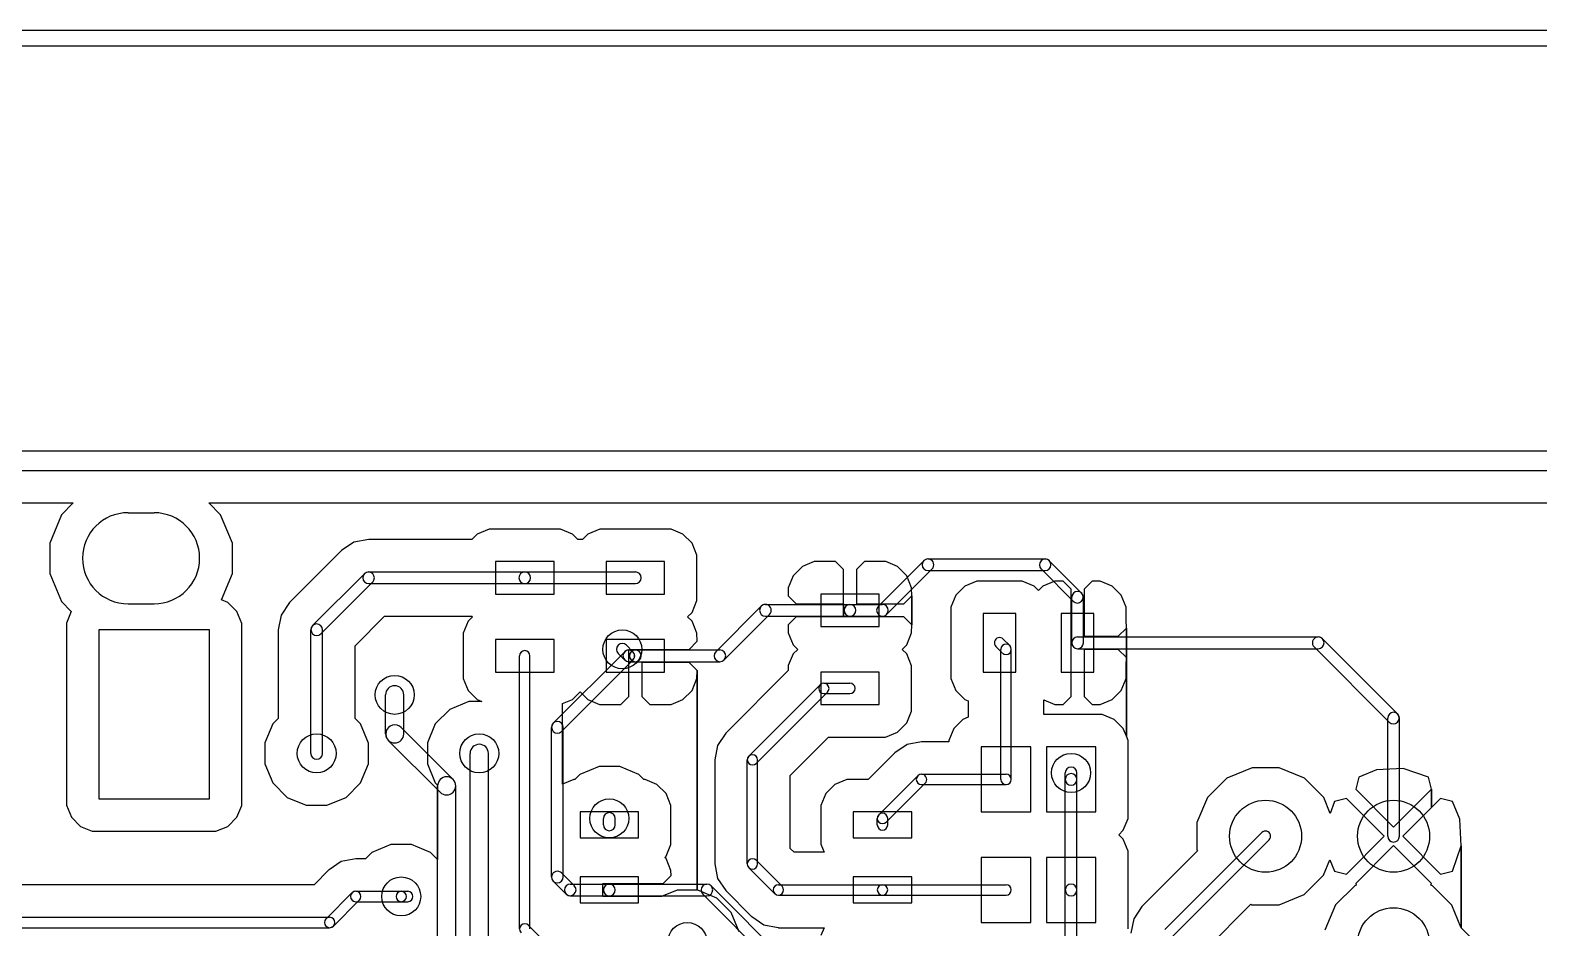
# Model space of a CAD drawing. Extents: x -29274 to 69862, y 24345 to 162744.
# Drawn here: x 47548 to 59146, y 74179 to 81080 of the extents above; entities that cross this region are included whole.
import ezdxf

# ---------------------------------------------------------------- set-up
doc = ezdxf.new("R2010")
doc.units = 0
doc.layers.add('BLACK', color=1, linetype='CONTINUOUS')

msp = doc.modelspace()

# ---------------------------------------------------------------- linework, layer by layer
at = {"layer": 'BLACK'}
for p, q in [((-8500, 81080), (61650, 81080)), ((-8500, 80960), (61650, 80960)), ((-7900, 77845), (61650, 77845)), ((-7900, 77695), (61650, 77695)), ((45688, 77445), (47879, 77445)), ((45688, 77445), (47879, 77445)), ((47879, 77445), (47788, 77354)), ((47879, 77445), (47788, 77354)), ((48300, 77370), (48500, 77370)), ((49012, 77353), (48920, 77445)), ((48920, 77445), (59890, 77445)), ((49012, 77353), (48920, 77445)), ((48920, 77445), (59890, 77445)), ((47788, 77354), (47698, 77137)), ((47788, 77354), (47698, 77137)), ((49102, 77137), (49012, 77353)), ((49102, 77137), (49012, 77353)), ((47698, 77137), (47698, 76903)), ((47698, 77137), (47698, 76903)), ((49102, 76903), (49102, 77137)), ((49102, 76903), (49102, 77137)), ((50037, 77143), (49941, 77079)), ((50037, 77143), (49941, 77079)), ((50150, 77165), (50037, 77143)), ((50150, 77165), (50037, 77143)), ((50943, 77165), (50150, 77165)), ((50943, 77165), (50150, 77165)), ((50984, 77206), (50943, 77165)), ((50984, 77206), (50943, 77165)), ((51076, 77244), (50984, 77206)), ((51076, 77244), (50984, 77206)), ((51526, 77244), (51076, 77244)), ((51526, 77244), (51076, 77244)), ((51625, 77244), (51526, 77244)), ((51625, 77244), (51526, 77244)), ((51716, 77206), (51625, 77244)), ((51716, 77206), (51625, 77244)), ((51757, 77165), (51716, 77206)), ((51757, 77165), (51716, 77206)), ((51793, 77165), (51757, 77165)), ((51793, 77165), (51757, 77165)), ((51834, 77206), (51793, 77165)), ((51834, 77206), (51793, 77165)), ((51926, 77244), (51834, 77206)), ((51926, 77244), (51834, 77206)), ((52376, 77244), (51926, 77244)), ((52376, 77244), (51926, 77244)), ((52475, 77244), (52376, 77244)), ((52475, 77244), (52376, 77244)), ((52566, 77206), (52475, 77244)), ((52566, 77206), (52475, 77244)), ((52636, 77136), (52566, 77206)), ((52636, 77136), (52566, 77206)), ((52674, 77044), (52636, 77136)), ((52674, 77044), (52636, 77136)), ((49939, 77077), (49541, 76679)), ((49939, 77077), (49541, 76679)), ((49941, 77079), (49939, 77077)), ((49941, 77079), (49939, 77077)), ((52674, 76794), (52674, 77044)), ((52674, 76794), (52674, 77044)), ((54450, 77015), (55350, 77015)), ((47698, 76903), (47788, 76687)), ((47698, 76903), (47788, 76687)), ((49018, 76701), (49102, 76903)), ((49018, 76701), (49102, 76903)), ((50118, 76901), (49719, 76502)), ((50150, 76915), (51350, 76915)), ((51575, 76995), (51125, 76995)), ((51125, 76995), (51125, 76745)), ((51350, 76915), (52200, 76915)), ((51575, 76745), (51575, 76995)), ((52425, 76995), (51975, 76995)), ((51975, 76995), (51975, 76745)), ((52425, 76745), (52425, 76995)), ((53484, 76956), (53414, 76886)), ((53484, 76956), (53414, 76886)), ((53575, 76994), (53484, 76956)), ((53575, 76994), (53484, 76956)), ((53674, 76994), (53575, 76994)), ((53674, 76994), (53575, 76994)), ((53738, 76995), (53674, 76994)), ((53738, 76995), (53674, 76994)), ((53800, 76933), (53738, 76995)), ((53800, 76933), (53738, 76995)), ((53800, 76670), (53800, 76933)), ((53800, 76670), (53800, 76933)), ((53962, 76995), (53900, 76933)), ((53962, 76995), (53900, 76933)), ((53900, 76933), (53900, 76670)), ((53900, 76933), (53900, 76670)), ((54026, 76994), (53962, 76995)), ((54026, 76994), (53962, 76995)), ((54125, 76994), (54026, 76994)), ((54125, 76994), (54026, 76994)), ((54069, 76652), (54418, 77001)), ((54216, 76956), (54125, 76994)), ((54216, 76956), (54125, 76994)), ((54132, 76589), (54481, 76938)), ((54286, 76886), (54216, 76956)), ((54286, 76886), (54216, 76956)), ((54450, 76925), (55350, 76925)), ((55319, 76938), (55568, 76689)), ((55382, 77001), (55631, 76752)), ((50181, 76838), (49782, 76439)), ((50150, 76825), (51350, 76825)), ((51350, 76825), (52200, 76825)), ((52674, 76695), (52674, 76794)), ((52674, 76695), (52674, 76794)), ((53376, 76794), (53375, 76732)), ((53376, 76794), (53375, 76732)), ((53414, 76886), (53376, 76794)), ((53414, 76886), (53376, 76794)), ((54324, 76794), (54286, 76886)), ((54324, 76794), (54286, 76886)), ((54325, 76732), (54324, 76794)), ((54325, 76732), (54324, 76794)), ((54734, 76806), (54664, 76736)), ((54734, 76806), (54664, 76736)), ((54826, 76844), (54734, 76806)), ((54826, 76844), (54734, 76806)), ((55076, 76844), (54826, 76844)), ((55076, 76844), (54826, 76844)), ((55175, 76844), (55076, 76844)), ((55175, 76844), (55076, 76844)), ((55266, 76806), (55175, 76844)), ((55266, 76806), (55175, 76844)), ((55300, 76772), (55266, 76806)), ((55300, 76772), (55266, 76806)), ((55334, 76806), (55300, 76772)), ((55334, 76806), (55300, 76772)), ((55426, 76844), (55334, 76806)), ((55426, 76844), (55334, 76806)), ((55488, 76845), (55426, 76844)), ((55488, 76845), (55426, 76844)), ((55550, 76783), (55488, 76845)), ((55550, 76783), (55488, 76845)), ((55550, 76470), (55550, 76783)), ((55550, 76470), (55550, 76783)), ((55712, 76845), (55650, 76783)), ((55712, 76845), (55650, 76783)), ((55650, 76783), (55650, 76420)), ((55650, 76783), (55650, 76420)), ((55774, 76844), (55712, 76845)), ((55774, 76844), (55712, 76845)), ((55866, 76806), (55774, 76844)), ((55866, 76806), (55774, 76844)), ((55936, 76736), (55866, 76806)), ((55936, 76736), (55866, 76806)), ((47788, 76687), (47863, 76611)), ((47788, 76687), (47863, 76611)), ((48300, 76670), (48500, 76670)), ((49066, 76681), (49018, 76701)), ((49066, 76681), (49018, 76701)), ((49136, 76611), (49066, 76681)), ((49136, 76611), (49066, 76681)), ((49541, 76679), (49477, 76583)), ((49541, 76679), (49477, 76583)), ((51125, 76745), (51575, 76745)), ((51975, 76745), (52425, 76745)), ((52636, 76604), (52674, 76695)), ((52636, 76604), (52674, 76695)), ((53375, 76732), (53437, 76670)), ((53375, 76732), (53437, 76670)), ((53437, 76670), (53800, 76670)), ((53437, 76670), (53800, 76670)), ((54075, 76745), (53625, 76745)), ((53625, 76745), (53625, 76495)), ((53800, 76570), (53800, 76670)), ((53800, 76670), (53800, 76570)), ((53800, 76570), (53800, 76670)), ((53800, 76670), (53800, 76570)), ((53900, 76670), (54263, 76670)), ((53900, 76670), (54263, 76670)), ((54075, 76495), (54075, 76745)), ((54263, 76670), (54325, 76732)), ((54263, 76670), (54325, 76732)), ((54325, 76508), (54325, 76732)), ((54325, 76732), (54325, 76508)), ((54325, 76508), (54325, 76732)), ((54325, 76732), (54325, 76508)), ((54664, 76736), (54626, 76645)), ((54664, 76736), (54626, 76645)), ((55555, 76370), (55555, 76720)), ((55645, 76370), (55645, 76720)), ((55974, 76645), (55936, 76736)), ((55974, 76645), (55936, 76736)), ((47863, 76611), (47826, 76520)), ((47863, 76611), (47826, 76520)), ((49174, 76519), (49136, 76611)), ((49174, 76519), (49136, 76611)), ((49477, 76583), (49454, 76470)), ((49477, 76583), (49454, 76470)), ((50045, 76348), (50272, 76575)), ((50045, 76348), (50272, 76575)), ((50272, 76575), (50943, 76575)), ((50272, 76575), (50943, 76575)), ((50948, 76570), (50914, 76536)), ((50948, 76570), (50914, 76536)), ((50943, 76575), (50948, 76570)), ((50943, 76575), (50948, 76570)), ((52602, 76570), (52636, 76604)), ((52602, 76570), (52636, 76604)), ((52636, 76536), (52602, 76570)), ((52636, 76536), (52602, 76570)), ((52819, 76302), (53168, 76651)), ((52882, 76239), (53231, 76588)), ((53200, 76665), (53850, 76665)), ((53200, 76575), (53850, 76575)), ((53437, 76570), (53375, 76508)), ((53437, 76570), (53375, 76508)), ((53750, 76570), (53437, 76570)), ((53750, 76570), (53437, 76570)), ((53800, 76570), (53750, 76570)), ((53800, 76570), (53750, 76570)), ((53900, 76570), (53800, 76570)), ((53900, 76570), (53800, 76570)), ((53850, 76665), (54100, 76665)), ((53850, 76575), (54100, 76575)), ((53950, 76570), (53900, 76570)), ((53950, 76570), (53900, 76570)), ((54263, 76570), (53950, 76570)), ((54263, 76570), (53950, 76570)), ((54325, 76508), (54263, 76570)), ((54325, 76508), (54263, 76570)), ((54626, 76645), (54626, 76546)), ((54626, 76645), (54626, 76546)), ((54875, 76595), (54875, 76145)), ((55125, 76595), (54875, 76595)), ((55125, 76145), (55125, 76595)), ((55475, 76595), (55475, 76145)), ((55725, 76595), (55475, 76595)), ((55725, 76145), (55725, 76595)), ((55974, 76546), (55974, 76645)), ((55974, 76546), (55974, 76645)), ((47826, 76520), (47826, 76421)), ((47826, 76520), (47826, 76421)), ((48925, 76470), (48075, 76470)), ((48075, 76470), (48075, 75170)), ((48925, 75170), (48925, 76470)), ((49174, 75219), (49174, 76519)), ((49174, 75219), (49174, 76519)), ((49454, 76470), (49455, 76466)), ((49454, 76470), (49455, 76466)), ((49455, 76466), (49455, 75789)), ((49455, 76466), (49455, 75789)), ((49705, 75520), (49705, 76470)), ((49795, 75520), (49795, 76470)), ((50914, 76536), (50876, 76445)), ((50914, 76536), (50876, 76445)), ((50876, 76445), (50876, 76346)), ((50876, 76445), (50876, 76346)), ((52674, 76444), (52636, 76536)), ((52674, 76444), (52636, 76536)), ((52675, 76382), (52674, 76444)), ((52675, 76382), (52674, 76444)), ((53375, 76508), (53376, 76446)), ((53375, 76508), (53376, 76446)), ((53376, 76446), (53414, 76354)), ((53376, 76446), (53414, 76354)), ((53625, 76495), (54075, 76495)), ((54286, 76354), (54324, 76446)), ((54286, 76354), (54324, 76446)), ((54324, 76446), (54325, 76508)), ((54324, 76446), (54325, 76508)), ((54626, 76546), (54626, 76096)), ((54626, 76546), (54626, 76096)), ((55550, 76420), (55550, 76470)), ((55550, 76420), (55550, 76470)), ((55913, 76420), (55975, 76482)), ((55913, 76420), (55975, 76482)), ((55975, 76482), (55974, 76546)), ((55975, 76482), (55974, 76546)), ((55975, 76258), (55975, 76482)), ((55975, 76482), (55975, 76258)), ((55975, 76258), (55975, 76482)), ((55975, 76482), (55975, 76258)), ((47826, 76421), (47826, 75121)), ((47826, 76421), (47826, 75121)), ((50045, 75789), (50045, 76348)), ((50045, 75789), (50045, 76348)), ((50876, 76346), (50876, 76096)), ((50876, 76346), (50876, 76096)), ((51575, 76395), (51125, 76395)), ((51125, 76395), (51125, 76145)), ((51575, 76145), (51575, 76395)), ((52425, 76395), (51975, 76395)), ((51975, 76395), (51975, 76145)), ((52132, 76352), (52182, 76302)), ((52150, 76220), (52150, 76320)), ((52150, 76320), (52250, 76320)), ((52150, 76220), (52150, 76320)), ((52150, 76320), (52250, 76320)), ((52250, 76320), (52300, 76320)), ((52250, 76320), (52300, 76320)), ((52300, 76320), (52613, 76320)), ((52300, 76320), (52613, 76320)), ((52425, 76145), (52425, 76395)), ((52613, 76320), (52675, 76382)), ((52613, 76320), (52675, 76382)), ((53414, 76354), (53448, 76320)), ((53414, 76354), (53448, 76320)), ((53448, 76320), (53414, 76286)), ((53448, 76320), (53414, 76286)), ((54252, 76320), (54286, 76354)), ((54252, 76320), (54286, 76354)), ((54286, 76286), (54252, 76320)), ((54286, 76286), (54252, 76320)), ((55021, 76292), (54972, 76341)), ((55010, 75320), (55010, 76320)), ((55078, 76349), (55029, 76398)), ((55090, 75320), (55090, 76320)), ((55550, 76320), (55550, 76420)), ((55550, 76320), (55550, 76420)), ((55550, 76270), (55550, 76320)), ((55550, 76270), (55550, 76320)), ((55600, 76415), (57450, 76415)), ((55600, 76325), (57450, 76325)), ((55650, 76420), (55913, 76420)), ((55650, 76420), (55913, 76420)), ((55913, 76320), (55650, 76320)), ((55650, 76320), (55650, 75957)), ((55913, 76320), (55650, 76320)), ((55650, 76320), (55650, 75957)), ((55975, 76258), (55913, 76320)), ((55975, 76258), (55913, 76320)), ((57996, 75760), (57418, 76338)), ((58060, 75824), (57482, 76402)), ((51310, 74170), (51310, 76270)), ((51390, 74170), (51390, 76270)), ((51569, 75752), (52118, 76301)), ((51632, 75689), (52181, 76238)), ((52068, 76288), (52118, 76238)), ((52150, 76315), (52200, 76315)), ((52150, 76315), (52200, 76315)), ((52150, 76225), (52200, 76225)), ((52150, 76225), (52200, 76225)), ((52150, 76170), (52150, 76220)), ((52150, 76170), (52150, 76220)), ((52200, 76315), (52850, 76315)), ((52200, 76225), (52850, 76225)), ((52613, 76220), (52250, 76220)), ((52250, 76220), (52250, 75957)), ((52613, 76220), (52250, 76220)), ((52250, 76220), (52250, 75957)), ((52675, 76158), (52613, 76220)), ((52675, 76158), (52613, 76220)), ((53414, 76286), (53376, 76195)), ((53414, 76286), (53376, 76195)), ((54324, 76194), (54286, 76286)), ((54324, 76194), (54286, 76286)), ((55550, 75957), (55550, 76270)), ((55550, 75957), (55550, 76270)), ((55974, 76194), (55975, 76258)), ((55974, 76194), (55975, 76258)), ((55975, 75653), (55975, 76258)), ((55975, 76258), (55975, 75653)), ((55975, 75653), (55975, 76258)), ((55975, 76258), (55975, 75653)), ((50876, 76096), (50914, 76004)), ((50876, 76096), (50914, 76004)), ((51125, 76145), (51575, 76145)), ((51975, 76145), (52425, 76145)), ((52150, 75957), (52150, 76170)), ((52150, 75957), (52150, 76170)), ((52636, 76004), (52674, 76096)), ((52636, 76004), (52674, 76096)), ((52674, 76096), (52675, 76158)), ((52674, 76096), (52675, 76158)), ((52675, 74469), (52675, 76158)), ((52675, 76158), (52675, 74469)), ((52675, 74469), (52675, 76158)), ((52675, 76158), (52675, 74469)), ((53376, 76156), (52895, 75675)), ((53376, 76156), (52895, 75675)), ((53376, 76195), (53376, 76156)), ((53376, 76195), (53376, 76156)), ((54075, 76145), (53625, 76145)), ((53625, 76145), (53625, 75895)), ((54075, 75895), (54075, 76145)), ((54324, 75944), (54324, 76194)), ((54324, 75944), (54324, 76194)), ((54626, 76096), (54664, 76004)), ((54626, 76096), (54664, 76004)), ((54875, 76145), (55125, 76145)), ((55475, 76145), (55725, 76145)), ((55936, 76004), (55974, 76095)), ((55936, 76004), (55974, 76095)), ((55974, 76095), (55974, 76194)), ((55974, 76095), (55974, 76194)), ((50914, 76004), (50984, 75934)), ((50914, 76004), (50984, 75934)), ((51716, 75934), (51775, 75993)), ((51716, 75934), (51775, 75993)), ((51775, 75993), (51834, 75934)), ((51775, 75993), (51834, 75934)), ((52566, 75934), (52636, 76004)), ((52566, 75934), (52636, 76004)), ((53621, 76048), (53072, 75499)), ((53678, 75991), (53129, 75442)), ((53650, 76060), (53850, 76060)), ((53650, 75980), (53850, 75980)), ((54664, 76004), (54734, 75934)), ((54664, 76004), (54734, 75934)), ((55866, 75934), (55936, 76004)), ((55866, 75934), (55936, 76004)), ((50280, 75670), (50280, 75970)), ((50420, 75670), (50420, 75970)), ((50774, 75858), (50662, 75746)), ((50774, 75858), (50662, 75746)), ((50921, 75919), (50774, 75858)), ((50921, 75919), (50774, 75858)), ((51019, 75919), (50921, 75919)), ((51019, 75919), (50921, 75919)), ((50984, 75934), (51019, 75919)), ((50984, 75934), (51019, 75919)), ((51640, 75903), (51716, 75934)), ((51640, 75903), (51716, 75934)), ((51640, 75284), (51640, 75903)), ((51640, 75284), (51640, 75903)), ((51834, 75934), (51925, 75896)), ((51834, 75934), (51925, 75896)), ((51925, 75896), (52024, 75896)), ((51925, 75896), (52024, 75896)), ((52024, 75896), (52088, 75895)), ((52024, 75896), (52088, 75895)), ((52088, 75895), (52150, 75957)), ((52088, 75895), (52150, 75957)), ((52250, 75957), (52312, 75895)), ((52250, 75957), (52312, 75895)), ((52312, 75895), (52376, 75896)), ((52312, 75895), (52376, 75896)), ((52376, 75896), (52475, 75896)), ((52376, 75896), (52475, 75896)), ((52475, 75896), (52566, 75934)), ((52475, 75896), (52566, 75934)), ((53625, 75895), (54075, 75895)), ((54324, 75845), (54324, 75944)), ((54324, 75845), (54324, 75944)), ((54734, 75934), (54760, 75924)), ((54734, 75934), (54760, 75924)), ((54760, 75924), (54760, 75798)), ((54760, 75924), (54760, 75798)), ((55340, 75819), (55340, 75932)), ((55340, 75932), (55426, 75896)), ((55340, 75819), (55340, 75932)), ((55340, 75932), (55426, 75896)), ((55426, 75896), (55488, 75895)), ((55426, 75896), (55488, 75895)), ((55488, 75895), (55550, 75957)), ((55488, 75895), (55550, 75957)), ((55650, 75957), (55712, 75895)), ((55650, 75957), (55712, 75895)), ((55712, 75895), (55774, 75896)), ((55712, 75895), (55774, 75896)), ((55774, 75896), (55866, 75934)), ((55774, 75896), (55866, 75934)), ((49412, 75746), (49351, 75600)), ((49412, 75746), (49351, 75600)), ((49455, 75789), (49412, 75746)), ((49455, 75789), (49412, 75746)), ((50088, 75746), (50045, 75789)), ((50088, 75746), (50045, 75789)), ((50149, 75599), (50088, 75746)), ((50149, 75599), (50088, 75746)), ((50662, 75746), (50601, 75600)), ((50662, 75746), (50601, 75600)), ((54216, 75684), (54286, 75754)), ((54216, 75684), (54286, 75754)), ((54286, 75754), (54324, 75845)), ((54286, 75754), (54324, 75845)), ((54719, 75781), (54649, 75711)), ((54719, 75781), (54649, 75711)), ((54760, 75798), (54719, 75781)), ((54760, 75798), (54719, 75781)), ((55691, 75819), (55340, 75819)), ((55691, 75819), (55340, 75819)), ((55790, 75819), (55691, 75819)), ((55790, 75819), (55691, 75819)), ((55881, 75781), (55790, 75819)), ((55881, 75781), (55790, 75819)), ((55951, 75711), (55881, 75781)), ((55951, 75711), (55881, 75781)), ((57984, 74883), (57984, 75791)), ((58074, 74883), (58074, 75791)), ((50799, 75320), (50400, 75719)), ((51555, 74570), (51555, 75720)), ((51645, 74570), (51645, 75720)), ((52895, 75675), (52832, 75581)), ((52895, 75675), (52832, 75581)), ((53390, 75350), (53686, 75646)), ((53390, 75350), (53686, 75646)), ((53686, 75646), (54124, 75646)), ((53686, 75646), (54124, 75646)), ((54124, 75646), (54216, 75684)), ((54124, 75646), (54216, 75684)), ((54649, 75711), (54611, 75620)), ((54649, 75711), (54611, 75620)), ((55975, 75653), (55951, 75711)), ((55975, 75653), (55951, 75711)), ((55989, 75619), (55975, 75653)), ((55989, 75619), (55975, 75653)), ((49351, 75600), (49351, 75441)), ((49351, 75600), (49351, 75441)), ((50149, 75440), (50149, 75599)), ((50149, 75440), (50149, 75599)), ((50700, 75221), (50301, 75620)), ((50601, 75600), (50601, 75441)), ((50601, 75600), (50601, 75441)), ((50930, 72440), (50930, 75520)), ((51070, 72440), (51070, 75520)), ((52832, 75581), (52810, 75470)), ((52832, 75581), (52810, 75470)), ((54195, 75525), (53989, 75319)), ((54195, 75525), (53989, 75319)), ((54289, 75588), (54195, 75525)), ((54289, 75588), (54195, 75525)), ((54400, 75610), (54289, 75588)), ((54400, 75610), (54289, 75588)), ((54611, 75610), (54400, 75610)), ((54611, 75610), (54400, 75610)), ((54611, 75620), (54611, 75610)), ((54611, 75620), (54611, 75610)), ((55240, 75570), (54860, 75570)), ((54860, 75570), (54860, 75070)), ((55240, 75070), (55240, 75570)), ((55740, 75570), (55360, 75570)), ((55360, 75570), (55360, 75070)), ((55740, 75070), (55740, 75570)), ((55989, 75119), (55989, 75619)), ((55989, 75119), (55989, 75619)), ((49351, 75441), (49412, 75294)), ((49351, 75441), (49412, 75294)), ((50088, 75294), (50149, 75440)), ((50088, 75294), (50149, 75440)), ((50601, 75441), (50662, 75294)), ((50601, 75441), (50662, 75294)), ((51921, 75419), (51774, 75358)), ((51921, 75419), (51774, 75358)), ((52080, 75419), (51921, 75419)), ((52080, 75419), (51921, 75419)), ((52226, 75358), (52080, 75419)), ((52226, 75358), (52080, 75419)), ((52810, 75470), (52810, 74670)), ((52810, 75470), (52810, 74670)), ((53060, 74670), (53060, 75470)), ((53140, 74670), (53140, 75470)), ((56941, 75410), (56747, 75330)), ((56941, 75410), (56747, 75330)), ((57151, 75410), (56941, 75410)), ((57151, 75410), (56941, 75410)), ((57344, 75329), (57151, 75410)), ((57344, 75329), (57151, 75410)), ((57898, 75393), (57761, 75336)), ((57898, 75393), (57761, 75336)), ((58103, 75404), (57898, 75393)), ((58103, 75404), (57898, 75393)), ((58297, 75336), (58103, 75404)), ((58297, 75336), (58103, 75404)), ((49412, 75294), (49524, 75182)), ((49412, 75294), (49524, 75182)), ((49976, 75182), (50088, 75294)), ((49976, 75182), (50088, 75294)), ((50662, 75294), (50680, 75276)), ((50662, 75294), (50680, 75276)), ((50680, 75276), (50680, 74704)), ((50680, 75276), (50680, 74704)), ((51726, 75319), (51640, 75284)), ((51726, 75319), (51640, 75284)), ((51735, 75319), (51726, 75319)), ((51735, 75319), (51726, 75319)), ((51774, 75358), (51735, 75319)), ((51774, 75358), (51735, 75319)), ((52265, 75319), (52226, 75358)), ((52265, 75319), (52226, 75358)), ((52275, 75319), (52265, 75319)), ((52275, 75319), (52265, 75319)), ((52366, 75281), (52275, 75319)), ((52366, 75281), (52275, 75319)), ((52436, 75211), (52366, 75281)), ((52436, 75211), (52366, 75281)), ((53390, 74790), (53390, 75350)), ((53390, 74790), (53390, 75350)), ((53734, 75281), (53664, 75211)), ((53734, 75281), (53664, 75211)), ((53826, 75319), (53734, 75281)), ((53826, 75319), (53734, 75281)), ((53989, 75319), (53826, 75319)), ((53989, 75319), (53826, 75319)), ((54072, 75048), (54372, 75348)), ((54128, 74992), (54428, 75292)), ((54400, 75360), (55050, 75360)), ((54400, 75280), (55050, 75280)), ((55505, 75320), (55505, 75370)), ((55505, 74470), (55505, 75320)), ((55595, 75320), (55595, 75370)), ((55595, 74470), (55595, 75320)), ((56747, 75330), (56599, 75182)), ((56747, 75330), (56599, 75182)), ((57492, 75181), (57344, 75329)), ((57492, 75181), (57344, 75329)), ((57761, 75336), (57738, 75245)), ((57761, 75336), (57738, 75245)), ((58320, 75245), (58297, 75336)), ((58320, 75245), (58297, 75336)), ((48075, 75170), (48925, 75170)), ((49174, 75120), (49174, 75219)), ((49174, 75120), (49174, 75219)), ((49524, 75182), (49670, 75121)), ((49524, 75182), (49670, 75121)), ((49829, 75121), (49976, 75182)), ((49829, 75121), (49976, 75182)), ((50680, 73120), (50680, 75270)), ((50820, 73120), (50820, 75270)), ((52474, 75119), (52436, 75211)), ((52474, 75119), (52436, 75211)), ((53664, 75211), (53626, 75120)), ((53664, 75211), (53626, 75120)), ((56599, 75182), (56518, 74989)), ((56599, 75182), (56518, 74989)), ((57543, 75058), (57492, 75181)), ((57543, 75058), (57492, 75181)), ((57667, 75174), (57576, 75151)), ((57667, 75174), (57576, 75151)), ((57958, 74883), (57667, 75174)), ((57958, 74883), (57667, 75174)), ((57738, 75245), (58029, 74954)), ((57738, 75245), (58029, 74954)), ((58029, 74954), (58320, 75245)), ((58029, 74954), (58320, 75245)), ((58320, 75103), (58320, 75245)), ((58320, 75245), (58320, 75103)), ((58320, 75103), (58320, 75245)), ((58320, 75245), (58320, 75103)), ((58391, 75174), (58320, 75103)), ((58391, 75174), (58320, 75103)), ((58482, 75151), (58391, 75174)), ((58482, 75151), (58391, 75174)), ((47826, 75121), (47864, 75029)), ((47826, 75121), (47864, 75029)), ((49136, 75029), (49174, 75120)), ((49136, 75029), (49174, 75120)), ((49670, 75121), (49829, 75121)), ((49670, 75121), (49829, 75121)), ((52225, 75070), (51775, 75070)), ((51775, 75070), (51775, 74870)), ((52225, 74870), (52225, 75070)), ((52474, 74919), (52474, 75119)), ((52474, 74919), (52474, 75119)), ((53626, 75120), (53626, 75021)), ((53626, 75120), (53626, 75021)), ((54325, 75070), (53875, 75070)), ((53875, 75070), (53875, 74870)), ((54325, 74870), (54325, 75070)), ((54860, 75070), (55240, 75070)), ((55360, 75070), (55740, 75070)), ((55989, 75020), (55989, 75119)), ((55989, 75020), (55989, 75119)), ((57576, 75151), (57543, 75058)), ((57576, 75151), (57543, 75058)), ((58320, 75103), (58100, 74883)), ((58320, 75103), (58100, 74883)), ((58539, 75014), (58482, 75151)), ((58539, 75014), (58482, 75151)), ((47864, 75029), (47934, 74959)), ((47864, 75029), (47934, 74959)), ((47934, 74959), (48025, 74921)), ((47934, 74959), (48025, 74921)), ((48974, 74921), (49066, 74959)), ((48974, 74921), (49066, 74959)), ((49066, 74959), (49136, 75029)), ((49066, 74959), (49136, 75029)), ((51955, 74970), (51955, 75020)), ((52045, 74970), (52045, 75020)), ((53626, 75021), (53626, 74821)), ((53626, 75021), (53626, 74821)), ((54060, 74970), (54060, 75020)), ((54140, 74970), (54140, 75020)), ((55917, 74895), (55951, 74929)), ((55917, 74895), (55951, 74929)), ((55951, 74929), (55989, 75020)), ((55951, 74929), (55989, 75020)), ((56518, 74989), (56518, 74779)), ((56518, 74989), (56518, 74779)), ((58550, 74809), (58539, 75014)), ((58550, 74809), (58539, 75014)), ((48025, 74921), (48124, 74921)), ((48025, 74921), (48124, 74921)), ((48124, 74921), (48974, 74921)), ((48124, 74921), (48974, 74921)), ((50321, 74819), (50174, 74758)), ((50321, 74819), (50174, 74758)), ((50480, 74819), (50321, 74819)), ((50480, 74819), (50321, 74819)), ((50626, 74758), (50480, 74819)), ((50626, 74758), (50480, 74819)), ((51775, 74870), (52225, 74870)), ((52436, 74729), (52474, 74820)), ((52436, 74729), (52474, 74820)), ((52474, 74820), (52474, 74919)), ((52474, 74820), (52474, 74919)), ((53626, 74821), (53651, 74760)), ((53626, 74821), (53651, 74760)), ((53875, 74870), (54325, 74870)), ((55951, 74861), (55917, 74895)), ((55951, 74861), (55917, 74895)), ((55989, 74769), (55951, 74861)), ((55989, 74769), (55951, 74861)), ((56272, 74167), (57016, 74911)), ((56328, 74111), (57072, 74855)), ((57667, 74592), (57958, 74883)), ((57667, 74592), (57958, 74883)), ((58029, 74812), (57738, 74521)), ((58029, 74812), (57738, 74521)), ((58320, 74521), (58029, 74812)), ((58320, 74521), (58029, 74812)), ((58100, 74883), (58391, 74592)), ((58100, 74883), (58391, 74592)), ((50050, 74710), (49939, 74688)), ((50050, 74710), (49939, 74688)), ((50126, 74710), (50050, 74710)), ((50126, 74710), (50050, 74710)), ((50174, 74758), (50126, 74710)), ((50174, 74758), (50126, 74710)), ((50680, 74704), (50626, 74758)), ((50680, 74704), (50626, 74758)), ((52427, 74720), (52436, 74729)), ((52427, 74720), (52436, 74729)), ((52436, 74711), (52427, 74720)), ((52436, 74711), (52427, 74720)), ((52474, 74619), (52436, 74711)), ((52474, 74619), (52436, 74711)), ((53129, 74698), (53328, 74499)), ((53420, 74760), (53390, 74790)), ((53420, 74760), (53390, 74790)), ((53651, 74760), (53420, 74760)), ((53651, 74760), (53420, 74760)), ((55240, 74720), (54860, 74720)), ((54860, 74720), (54860, 74220)), ((55240, 74220), (55240, 74720)), ((55740, 74720), (55360, 74720)), ((55360, 74720), (55360, 74220)), ((55740, 74220), (55740, 74720)), ((55989, 74269), (55989, 74769)), ((55989, 74269), (55989, 74769)), ((56521, 74770), (56095, 74343)), ((56521, 74770), (56095, 74343)), ((56518, 74779), (56521, 74770)), ((56518, 74779), (56521, 74770)), ((57491, 74584), (57540, 74702)), ((57491, 74584), (57540, 74702)), ((57540, 74702), (57576, 74615)), ((57540, 74702), (57576, 74615)), ((58482, 74615), (58550, 74809)), ((58482, 74615), (58550, 74809)), ((58550, 74180), (58550, 74809)), ((58550, 74809), (58550, 74180)), ((58550, 74180), (58550, 74809)), ((58550, 74809), (58550, 74180)), ((49844, 74624), (49730, 74510)), ((49844, 74624), (49730, 74510)), ((49845, 74625), (49844, 74625)), ((49844, 74625), (49844, 74624)), ((49845, 74625), (49844, 74625)), ((49844, 74625), (49844, 74624)), ((49939, 74688), (49845, 74625)), ((49939, 74688), (49845, 74625)), ((51731, 74502), (51632, 74601)), ((52413, 74520), (52475, 74582)), ((52413, 74520), (52475, 74582)), ((52475, 74582), (52474, 74619)), ((52475, 74582), (52474, 74619)), ((52810, 74670), (52832, 74559)), ((52810, 74670), (52832, 74559)), ((53072, 74641), (53271, 74442)), ((57343, 74436), (57491, 74584)), ((57343, 74436), (57491, 74584)), ((57576, 74615), (57667, 74592)), ((57576, 74615), (57667, 74592)), ((58391, 74592), (58482, 74615)), ((58391, 74592), (58482, 74615)), ((49730, 74510), (47415, 74510)), ((49730, 74510), (47415, 74510)), ((51668, 74439), (51569, 74538)), ((51700, 74515), (52000, 74515)), ((52225, 74570), (51775, 74570)), ((51775, 74570), (51775, 74370)), ((51950, 74420), (51950, 74520)), ((51950, 74520), (52050, 74520)), ((51950, 74420), (51950, 74520)), ((51950, 74520), (52050, 74520)), ((52000, 74515), (52750, 74515)), ((52050, 74520), (52100, 74520)), ((52050, 74520), (52100, 74520)), ((52100, 74520), (52413, 74520)), ((52100, 74520), (52413, 74520)), ((52225, 74370), (52225, 74570)), ((52521, 74469), (52402, 74420)), ((52521, 74469), (52402, 74420)), ((52675, 74469), (52521, 74469)), ((52675, 74469), (52521, 74469)), ((52680, 74469), (52675, 74469)), ((52680, 74469), (52675, 74469)), ((52826, 74408), (52680, 74469)), ((52826, 74408), (52680, 74469)), ((52782, 74502), (53782, 73502)), ((52832, 74559), (52895, 74465)), ((52832, 74559), (52895, 74465)), ((52895, 74465), (53094, 74266)), ((52895, 74465), (53094, 74266)), ((53300, 74510), (54100, 74510)), ((54325, 74570), (53875, 74570)), ((53875, 74570), (53875, 74370)), ((54100, 74510), (55050, 74510)), ((54325, 74370), (54325, 74570)), ((55505, 73620), (55505, 74470)), ((55595, 73620), (55595, 74470)), ((57731, 74503), (57583, 74355)), ((57731, 74503), (57583, 74355)), ((57741, 74508), (57731, 74503)), ((57741, 74508), (57731, 74503)), ((57738, 74521), (57741, 74508)), ((57738, 74521), (57741, 74508)), ((58316, 74507), (58320, 74521)), ((58316, 74507), (58320, 74521)), ((58328, 74502), (58316, 74507)), ((58328, 74502), (58316, 74507)), ((58476, 74354), (58328, 74502)), ((58476, 74354), (58328, 74502)), ((50021, 74448), (49822, 74249)), ((50078, 74391), (49879, 74192)), ((50050, 74460), (50400, 74460)), ((50050, 74380), (50400, 74380)), ((50400, 74460), (50450, 74460)), ((50400, 74380), (50450, 74380)), ((51700, 74425), (52000, 74425)), ((51775, 74370), (52225, 74370)), ((52050, 74420), (51950, 74420)), ((52050, 74420), (51950, 74420)), ((52000, 74425), (52750, 74425)), ((52100, 74420), (52050, 74420)), ((52100, 74420), (52050, 74420)), ((52402, 74420), (52100, 74420)), ((52402, 74420), (52100, 74420)), ((52718, 74438), (53718, 73438)), ((52938, 74296), (52826, 74408)), ((52938, 74296), (52826, 74408)), ((53300, 74430), (54100, 74430)), ((53875, 74370), (54325, 74370)), ((54100, 74430), (55050, 74430)), ((56590, 74018), (56931, 74360)), ((56590, 74018), (56931, 74360)), ((56931, 74360), (56939, 74356)), ((56931, 74360), (56939, 74356)), ((56939, 74356), (57149, 74356)), ((56939, 74356), (57149, 74356)), ((57149, 74356), (57343, 74436)), ((57149, 74356), (57343, 74436)), ((57583, 74355), (57502, 74162)), ((57583, 74355), (57502, 74162)), ((58546, 74184), (58476, 74354)), ((58546, 74184), (58476, 74354)), ((43394, 74260), (49850, 74260)), ((52999, 74149), (52938, 74296)), ((52999, 74149), (52938, 74296)), ((53094, 74266), (53095, 74265)), ((53094, 74266), (53095, 74265)), ((53095, 74265), (53188, 74203)), ((53095, 74265), (53188, 74203)), ((55989, 74170), (55989, 74269)), ((55989, 74170), (55989, 74269)), ((56032, 74249), (56010, 74138)), ((56032, 74249), (56010, 74138)), ((56095, 74343), (56032, 74249)), ((56095, 74343), (56032, 74249)), ((43394, 74180), (49850, 74180)), ((51379, 74198), (51578, 73999)), ((53188, 74203), (53189, 74202)), ((53188, 74203), (53189, 74202)), ((53189, 74202), (53299, 74181)), ((53189, 74202), (53299, 74181)), ((53299, 74181), (53300, 74180)), ((53299, 74181), (53300, 74180)), ((53300, 74180), (53651, 74180)), ((53300, 74180), (53651, 74180)), ((53651, 74180), (53626, 74120)), ((53651, 74180), (53626, 74120)), ((54860, 74220), (55240, 74220)), ((55360, 74220), (55740, 74220)), ((58550, 74180), (58546, 74184)), ((58550, 74180), (58546, 74184)), ((58755, 73975), (58550, 74180)), ((58755, 73975), (58550, 74180))]:
    msp.add_line(p, q, dxfattribs=at)
for centre, radius in [((52100, 76320), 150), ((50350, 75970), 150), ((49750, 75520), 150), ((51000, 75520), 150), ((55550, 75370), 150), ((52000, 75020), 150), ((57045, 74883), 277), ((58029, 74883), 277), ((50400, 74420), 150), ((58029, 74056), 277), ((52600, 74070), 150)]:
    msp.add_circle(centre, radius, dxfattribs=at)
for centre, radius, start, end in [((48300, 77020), 350, 90, 270), ((48500, 77020), 350, 270, 450), ((54450, 76970), 45, 90, 270), ((54450, 76970), 45, 315, 495), ((55350, 76970), 45, 270, 450), ((50150, 76870), 45, 90, 270), ((50149, 76869), 45, -45, 135), ((51350, 76870), 45, 90, 270), ((51350, 76870), 45, 270, 450), ((52200, 76870), 45, 270, 450), ((55351, 76969), 45, 45, 225), ((55600, 76720), 45, 360, 540), ((55599, 76721), 45, 225, 405), ((53200, 76620), 45, 90, 270), ((53200, 76620), 45, 315, 495), ((53850, 76620), 45, 90, 270), ((53850, 76620), 45, 270, 450), ((54100, 76620), 45, 135, 315), ((54100, 76620), 45, 270, 450), ((49750, 76470), 45, 360, 540), ((49751, 76471), 45, 135, 315), ((52100, 76320), 45, 45, 225), ((55000, 76370), 40, 405, 585), ((55050, 76320), 40, 360, 540), ((55050, 76320), 40, 225, 405), ((55600, 76370), 45, 90, 270), ((55600, 76370), 45, 180, 360), ((57450, 76370), 45, 405, 585), ((57450, 76370), 45, 270, 450), ((51350, 76270), 40, 360, 540), ((52150, 76270), 45, 90, 270), ((52150, 76270), 45, 90, 270), ((52149, 76269), 45, 315, 495), ((52150, 76270), 45, 225, 405), ((52200, 76270), 45, 90, 270), ((52200, 76270), 45, 270, 450), ((52200, 76270), 45, 270, 450), ((52850, 76270), 45, 135, 315), ((52850, 76270), 45, 270, 450), ((50350, 75970), 70, 360, 540), ((53650, 76020), 40, 90, 270), ((53649, 76019), 40, -45, 135), ((53850, 76020), 40, 270, 450), ((50351, 75669), 70, 405, 585), ((51600, 75720), 45, 360, 540), ((51601, 75721), 45, 135, 315), ((58029, 75791), 45, 360, 540), ((58028, 75792), 45, 225, 405), ((50350, 75670), 70, 180, 360), ((49750, 75520), 45, 180, 360), ((51000, 75520), 70, 360, 540), ((53100, 75470), 40, 360, 540), ((53101, 75471), 40, 135, 315), ((55550, 75370), 45, 360, 540), ((50750, 75270), 70, 360, 540), ((50749, 75271), 70, 225, 405), ((54400, 75320), 40, 90, 270), ((54400, 75320), 40, 315, 495), ((55050, 75320), 40, 180, 360), ((55050, 75320), 40, 270, 450), ((55550, 75320), 45, 360, 540), ((55550, 75320), 45, 180, 360), ((52000, 75020), 45, 360, 540), ((54100, 75020), 40, 360, 540), ((54100, 75020), 40, 135, 315), ((52000, 74970), 45, 180, 360), ((54100, 74970), 40, 180, 360), ((57044, 74883), 40, 315, 495), ((58029, 74883), 45, 180, 360), ((53100, 74670), 40, 45, 225), ((51601, 74569), 45, 405, 585), ((53100, 74670), 40, 180, 360), ((51600, 74570), 45, 180, 360), ((51700, 74470), 45, 90, 270), ((51699, 74471), 45, 225, 405), ((52000, 74470), 45, 90, 270), ((52000, 74470), 45, 270, 450), ((52750, 74470), 45, 45, 225), ((52750, 74470), 45, 270, 450), ((53300, 74470), 40, 90, 270), ((53300, 74470), 40, 225, 405), ((54100, 74470), 40, 90, 270), ((54100, 74470), 40, 270, 450), ((55050, 74470), 40, 270, 450), ((55550, 74470), 45, 360, 540), ((55550, 74470), 45, 180, 360), ((50050, 74420), 40, 90, 270), ((50050, 74420), 40, -45, 135), ((50400, 74420), 40, 90, 270), ((50400, 74420), 40, 270, 450), ((50450, 74420), 40, 270, 450), ((49850, 74220), 40, 135, 315), ((49850, 74220), 40, 270, 450), ((51350, 74170), 40, 45, 225)]:
    msp.add_arc(centre, radius, start, end, dxfattribs=at)

doc.saveas('drawing.dxf')
